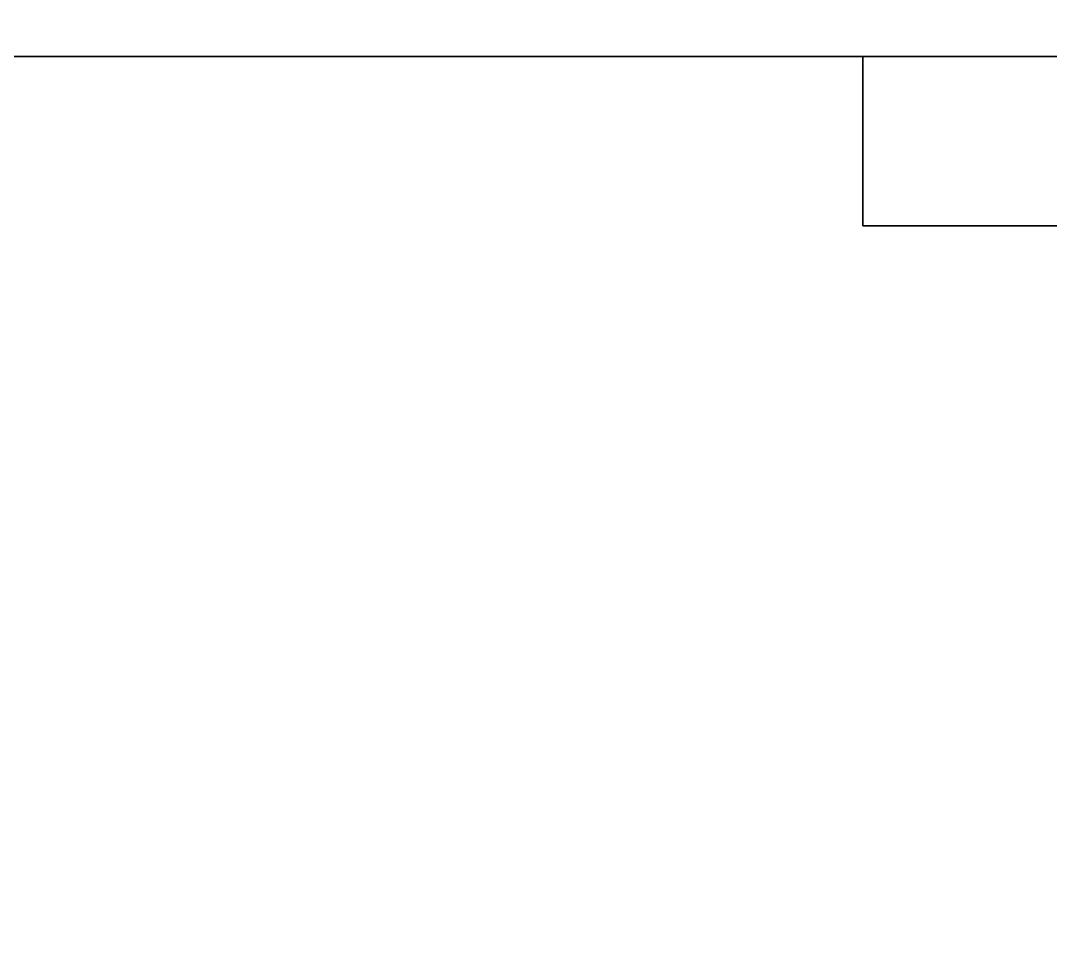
# Model space of a CAD drawing. Extents: x -1 to 1611, y -1028 to 1.
# Drawn here: x 1488.15 to 1497.87, y -689.38 to -680.76 of the extents above; entities that cross this region are included whole.
import ezdxf

# ---------------------------------------------------------------- set-up
doc = ezdxf.new("R2010")
doc.units = 0
doc.layers.add('IQ_200_3D', color=1, linetype='Continuous')
doc.layers.add('IQ_BLACK_3D', color=250, linetype='Continuous')

msp = doc.modelspace()

# ---------------------------------------------------------------- meshes
at = {"layer": 'IQ_200_3D'}
mesh = msp.add_polyface(dxfattribs=at)
corners = [(1599, -698, 204.7955), (1328, -698, 204.7955), (1328, -668.1635, 204.7955), (1599, -668.1635, 204.7955)]
mesh.append_faces([[corners[k] for k in face] for face in [(0, 1, 2, 3)]])
mesh = msp.add_polyface(dxfattribs=at)
corners = [(1599, -669.7635, 640.994), (1328, -669.7635, 640.994), (1328, -681.0993, 640.994), (1599, -681.0993, 640.994)]
mesh.append_faces([[corners[k] for k in face] for face in [(0, 1, 2, 3)]])
mesh = msp.add_polyface(dxfattribs=at)
corners = [(1599, -681.0993, 640.994), (1328, -681.0993, 640.994), (1328, -681.0993, 549.7957), (1599, -681.0993, 549.7957)]
mesh.append_faces([[corners[k] for k in face] for face in [(0, 1, 2, 3)]])
mesh = msp.add_polyface(dxfattribs=at)
corners = [(1599, -681.0993, 549.7957), (1328, -681.0993, 549.7957), (1328, -698, 549.7957), (1599, -698, 549.7957)]
mesh.append_faces([[corners[k] for k in face] for face in [(0, 1, 2, 3)]])
at = {"layer": 'IQ_BLACK_3D'}
mesh = msp.add_polyface(dxfattribs=at)
corners = [(1518.1003, -681.0993, 569.7955), (1496.1006, -681.0993, 569.7955), (1496.1006, -681.0993, 598.7956), (1518.1003, -681.0993, 598.7956)]
mesh.append_faces([[corners[k] for k in face] for face in [(0, 1, 2, 3)]])
mesh = msp.add_polyface(dxfattribs=at)
corners = [(1518.1003, -682.6992, 598.7956), (1518.1003, -681.0993, 598.7956), (1496.1006, -681.0993, 598.7956), (1496.1006, -682.6992, 598.7956)]
mesh.append_faces([[corners[k] for k in face] for face in [(0, 1, 2, 3)]])
mesh = msp.add_polyface(dxfattribs=at)
corners = [(1496.1006, -682.6992, 598.7956), (1496.1006, -681.0993, 598.7956), (1496.1006, -681.0993, 569.7955), (1496.1006, -682.6992, 569.7955)]
mesh.append_faces([[corners[k] for k in face] for face in [(0, 1, 2, 3)]])
mesh = msp.add_polyface(dxfattribs=at)
corners = [(1496.1006, -682.6992, 569.7955), (1496.1006, -681.0993, 569.7955), (1518.1003, -681.0993, 569.7955), (1518.1003, -682.6992, 569.7955)]
mesh.append_faces([[corners[k] for k in face] for face in [(0, 1, 2, 3)]])
mesh = msp.add_polyface(dxfattribs=at)
corners = [(1496.1006, -682.6992, 598.7956), (1496.1006, -682.6992, 569.7955), (1518.1003, -682.6992, 569.7955), (1518.1003, -682.6992, 598.7956)]
mesh.append_faces([[corners[k] for k in face] for face in [(0, 1, 2, 3)]])

doc.saveas('drawing.dxf')
